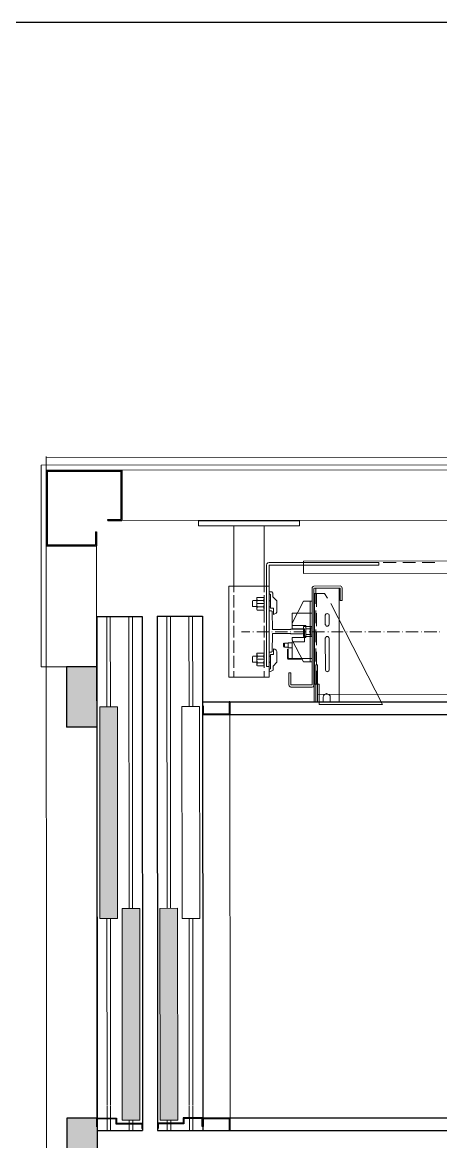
# Model space of a CAD drawing. Header units: millimetres. Extents: x 2958 to 3256, y 1036 to 1150.
# Drawn here: x 3113.823 to 3114.652, y 1125.294 to 1127.514 of the extents above; entities that cross this region are included whole.
import ezdxf

# ---------------------------------------------------------------- set-up
doc = ezdxf.new("R2010")
doc.units = ezdxf.units.MM
doc.linetypes.add('HIDDEN', pattern=[0.375, 0.25, -0.125])
for name, color, linetype, lineweight in [('2COTA', 1, 'Continuous', 9), ('2H', 1, 'HIDDEN', 15), ('AR-ESQ-VT1', 1, 'Continuous', 9), ('P', 1, 'Continuous', 18)]:
    doc.layers.add(name, color=color, linetype=linetype, lineweight=lineweight)
for name, color, linetype in [('3', 3, 'Continuous'), ('47', 1, 'Continuous'), ('AR-ELV', 2, 'Continuous'), ('AR-PIS', 1, 'Continuous'), ('PAREDE', 1, 'Continuous')]:
    doc.layers.add(name, color=color, linetype=linetype)

msp = doc.modelspace()

# ---------------------------------------------------------------- hatches: boundary and pattern name
at = {"layer": '2COTA', "linetype": 'Continuous'}
for points in [[(3113.9708, 1126.2356), (3113.9708, 1126.1156), (3113.9108, 1126.1155), (3113.9108, 1126.2355)], [(3113.9713, 1125.3406), (3113.9713, 1125.3234), (3113.9714, 1125.2203), (3113.9114, 1125.2203), (3113.9113, 1125.3405)]]:
    msp.add_hatch(color=256, dxfattribs=at).paths.add_polyline_path(points)
at = {"layer": '2COTA', "lineweight": 9, "ltscale": 35}
for points in [[(3113.9769, 1126.1564), (3114.0119, 1126.1564), (3114.0122, 1125.7364), (3113.9772, 1125.7364)], [(3114.0211, 1125.7564), (3114.0561, 1125.7564), (3114.0563, 1125.3364), (3114.0213, 1125.3364)], [(3114.0961, 1125.7564), (3114.1311, 1125.7565), (3114.1313, 1125.3365), (3114.0963, 1125.3364)]]:
    msp.add_hatch(color=256, dxfattribs=at).paths.add_polyline_path(points)

# ---------------------------------------------------------------- linework, layer by layer
at = {"layer": '2COTA', "ltscale": 35}
for p, q in [((3113.9907, 1126.1564), (3113.9906, 1126.3356)), ((3113.9978, 1126.1564), (3113.9977, 1126.3356)), ((3114.0348, 1125.7564), (3114.0345, 1126.3356)), ((3114.042, 1125.7564), (3114.0416, 1126.3356)), ((3114.1102, 1125.7564), (3114.1098, 1126.3357)), ((3114.1173, 1125.7564), (3114.1169, 1126.3357)), ((3114.1538, 1126.1565), (3114.1537, 1126.3357)), ((3114.161, 1126.1565), (3114.1609, 1126.3357)), ((3113.9769, 1126.1564), (3114.0119, 1126.1564)), ((3114.1397, 1126.1565), (3114.1747, 1126.1565)), ((3114.0211, 1125.7564), (3114.0561, 1125.7564)), ((3114.0961, 1125.7564), (3114.1311, 1125.7565)), ((3114.0961, 1125.7564), (3114.1311, 1125.7565)), ((3114.0961, 1125.7564), (3114.1311, 1125.7565)), ((3113.9772, 1125.7364), (3114.0122, 1125.7364)), ((3113.9912, 1125.3656), (3113.9909, 1125.7364)), ((3113.9983, 1125.3656), (3113.9981, 1125.7364)), ((3114.14, 1125.7365), (3114.175, 1125.7365)), ((3114.1543, 1125.3657), (3114.1541, 1125.7365)), ((3114.1615, 1125.3657), (3114.1612, 1125.7365)), ((3113.9912, 1125.3156), (3113.9912, 1125.3643)), ((3113.9983, 1125.3156), (3113.9983, 1125.3643)), ((3114.1544, 1125.3157), (3114.1543, 1125.3644)), ((3114.1615, 1125.3157), (3114.1615, 1125.3644)), ((3113.9912, 1125.3301), (3113.9912, 1125.3364)), ((3113.9983, 1125.3301), (3113.9983, 1125.3364)), ((3114.0563, 1125.3364), (3114.0213, 1125.3364)), ((3114.0213, 1125.3364), (3114.0563, 1125.3364)), ((3114.0351, 1125.3156), (3114.0351, 1125.3364)), ((3114.0351, 1125.3302), (3114.0351, 1125.3364)), ((3114.0422, 1125.3156), (3114.0422, 1125.3364)), ((3114.0422, 1125.3302), (3114.0422, 1125.3364)), ((3114.0963, 1125.3364), (3114.1313, 1125.3365)), ((3114.1104, 1125.3157), (3114.1104, 1125.3364)), ((3114.1104, 1125.3302), (3114.1104, 1125.3364)), ((3114.1176, 1125.3157), (3114.1176, 1125.3364)), ((3114.1176, 1125.3302), (3114.1176, 1125.3364)), ((3114.1544, 1125.3302), (3114.1544, 1125.3365)), ((3114.1615, 1125.3302), (3114.1615, 1125.3365))]:
    msp.add_line(p, q, dxfattribs=at)
at = {"layer": '2COTA', "linetype": 'Continuous'}
for p, q in [((3113.9769, 1126.1564), (3113.9772, 1125.7364)), ((3114.0119, 1126.1564), (3114.0122, 1125.7364)), ((3114.1397, 1126.1565), (3114.14, 1125.7365)), ((3114.1747, 1126.1565), (3114.175, 1125.7365)), ((3114.0211, 1125.7564), (3114.0213, 1125.3364)), ((3114.0561, 1125.7564), (3114.0563, 1125.3364)), ((3114.0961, 1125.7564), (3114.0963, 1125.3364)), ((3114.1311, 1125.7565), (3114.1313, 1125.3365))]:
    msp.add_line(p, q, dxfattribs=at)
at = {"layer": '2COTA', "lineweight": 9, "ltscale": 35}
msp.add_line((3114.235, 1125.3407), (3114.2345, 1126.1407), dxfattribs=at)
at = {"layer": '2COTA', "ltscale": 0.5}
for p, q in [((3113.971, 1125.8267), (3113.9712, 1125.5417)), ((3114.181, 1125.8268), (3114.1812, 1125.5418))]:
    msp.add_line(p, q, dxfattribs=at)
at = {"layer": '2H', "lineweight": 9, "ltscale": 20}
for p, q in [((3113.8705, 1126.6255), (3113.8705, 1126.6527)), ((3113.8705, 1126.6505), (3115.6705, 1126.6516))]:
    msp.add_line(p, q, dxfattribs=at)
at = {"layer": '3'}
for p, q in [((3114.2332, 1126.1657), (3114.2333, 1126.142)), ((3114.2345, 1126.1657), (3114.2332, 1126.1657)), ((3114.2345, 1126.1657), (3114.2332, 1126.1657)), ((3114.2345, 1126.1657), (3114.2345, 1126.1407)), ((3114.1808, 1126.1579), (3114.1821, 1126.1579)), ((3114.1808, 1126.1407), (3114.2345, 1126.1407)), ((3114.1821, 1126.142), (3114.2333, 1126.142)), ((3114.2071, 1126.1407), (3114.2321, 1126.1407)), ((3114.2071, 1126.1407), (3114.2321, 1126.1407)), ((3113.9713, 1125.3406), (3114.0103, 1125.3406)), ((3113.9713, 1125.3234), (3113.9726, 1125.3234)), ((3113.9726, 1125.3393), (3114.009, 1125.3393)), ((3113.9976, 1125.3406), (3114.0079, 1125.3406)), ((3113.9976, 1125.3406), (3114.0079, 1125.3406)), ((3114.009, 1125.3393), (3114.009, 1125.3289)), ((3114.009, 1125.3289), (3114.0601, 1125.3289)), ((3114.0103, 1125.3406), (3114.0103, 1125.3406)), ((3114.0103, 1125.3406), (3114.0103, 1125.3301)), ((3114.0103, 1125.3301), (3114.0613, 1125.3302)), ((3114.0389, 1125.3302), (3114.0613, 1125.3302)), ((3114.0389, 1125.3302), (3114.0613, 1125.3302)), ((3114.0601, 1125.3289), (3114.0601, 1125.3199)), ((3114.0613, 1125.3302), (3114.0613, 1125.3197)), ((3114.1424, 1125.3302), (3114.0913, 1125.3302)), ((3114.1137, 1125.3302), (3114.0913, 1125.3302)), ((3114.1137, 1125.3302), (3114.0913, 1125.3302)), ((3114.0913, 1125.3302), (3114.0913, 1125.3197)), ((3114.1436, 1125.329), (3114.0926, 1125.3289)), ((3114.0926, 1125.3289), (3114.0926, 1125.3199)), ((3114.1813, 1125.3407), (3114.1424, 1125.3407)), ((3114.1424, 1125.3407), (3114.1424, 1125.3407)), ((3114.1424, 1125.3407), (3114.1424, 1125.3302)), ((3114.1801, 1125.3394), (3114.1436, 1125.3394)), ((3114.1436, 1125.3394), (3114.1436, 1125.329)), ((3114.1551, 1125.3407), (3114.1448, 1125.3407)), ((3114.1551, 1125.3407), (3114.1448, 1125.3407)), ((3114.1813, 1125.3236), (3114.1801, 1125.3236)), ((3114.1813, 1125.3407), (3114.235, 1125.3407)), ((3114.1813, 1125.3236), (3114.1826, 1125.3236)), ((3114.1826, 1125.3394), (3114.2338, 1125.3395)), ((3114.2076, 1125.3407), (3114.2326, 1125.3407)), ((3114.2076, 1125.3407), (3114.2326, 1125.3407)), ((3114.2338, 1125.3157), (3114.2338, 1125.3395)), ((3114.235, 1125.3157), (3114.235, 1125.3407)), ((3114.235, 1125.3407), (3114.235, 1125.3407)), ((3114.0601, 1125.3199), (3114.0613, 1125.3199)), ((3114.0926, 1125.3199), (3114.0913, 1125.3199)), ((3114.235, 1125.3157), (3114.2338, 1125.3157)), ((3114.235, 1125.3157), (3114.2338, 1125.3157))]:
    msp.add_line(p, q, dxfattribs=at)
at = {"layer": '3', "ltscale": 0.5}
for p, q in [((3114.1808, 1126.1579), (3114.1808, 1126.1407)), ((3114.1821, 1126.1579), (3114.1821, 1126.142)), ((3113.9713, 1125.3234), (3113.9713, 1125.3406)), ((3113.9713, 1125.3234), (3113.9713, 1125.3406)), ((3113.9726, 1125.3234), (3113.9726, 1125.3393)), ((3114.1801, 1125.3236), (3114.1801, 1125.3394)), ((3114.1813, 1125.3236), (3114.1813, 1125.3407)), ((3114.1813, 1125.3236), (3114.1813, 1125.3407)), ((3114.1826, 1125.3236), (3114.1826, 1125.3394))]:
    msp.add_line(p, q, dxfattribs=at)
at = {"layer": '47', "lineweight": 25, "ltscale": 35}
for p, q in [((3113.8705, 1126.6255), (3114.0205, 1126.6256)), ((3113.8705, 1126.6255), (3113.8706, 1126.4755)), ((3113.8725, 1126.6235), (3114.0185, 1126.6236)), ((3113.8725, 1126.6235), (3113.8726, 1126.4775)), ((3114.0185, 1126.6236), (3114.0186, 1126.5276)), ((3114.0205, 1126.6256), (3114.0206, 1126.5256)), ((3113.993, 1126.5276), (3114.0186, 1126.5276)), ((3113.993, 1126.5256), (3113.993, 1126.5276)), ((3113.993, 1126.5256), (3114.0206, 1126.5256)), ((3113.9686, 1126.5031), (3113.9686, 1126.4776)), ((3113.9686, 1126.5031), (3113.9706, 1126.5031)), ((3113.9706, 1126.5031), (3113.9706, 1126.4756)), ((3113.8726, 1126.4775), (3113.9686, 1126.4776)), ((3113.9707, 1126.3356), (3113.9708, 1126.2106))]:
    msp.add_line(p, q, dxfattribs=at)
at = {"layer": '47'}
for p, q in [((3113.9707, 1126.3356), (3114.0607, 1126.3356)), ((3114.0907, 1126.3357), (3114.1807, 1126.3357)), ((3114.1808, 1126.1657), (3115.4595, 1126.1665)), ((3114.2345, 1126.1407), (3115.3921, 1126.1415)), ((3114.235, 1125.3407), (3115.3926, 1125.3415)), ((3113.9713, 1125.3156), (3114.0613, 1125.3156)), ((3114.0913, 1125.3157), (3114.1813, 1125.3157)), ((3114.1813, 1125.3157), (3114.48, 1125.3159)), ((3114.235, 1125.3157), (3115.46, 1125.3165))]:
    msp.add_line(p, q, dxfattribs=at)
at = {"layer": '47', "ltscale": 35}
for p, q in [((3113.9708, 1126.2356), (3113.9108, 1126.2355)), ((3113.9708, 1126.1156), (3113.9108, 1126.1155)), ((3113.9713, 1125.3406), (3113.9113, 1125.3405))]:
    msp.add_line(p, q, dxfattribs=at)
at = {"layer": '47', "ltscale": 0.5}
for p, q in [((3113.9108, 1126.2355), (3113.9108, 1126.1155)), ((3113.9113, 1125.3405), (3113.9114, 1125.2203))]:
    msp.add_line(p, q, dxfattribs=at)
at = {"layer": 'AR-ELV', "lineweight": 13}
for p, q in [((3113.8705, 1126.6255), (3115.4705, 1126.6265)), ((3113.8705, 1126.6255), (3115.4705, 1126.6265)), ((3113.8705, 1126.6255), (3113.8715, 1125.0255)), ((3114.0206, 1126.5256), (3115.4706, 1126.5265)), ((3113.9706, 1126.4756), (3113.9714, 1125.1756)), ((3113.8713, 1125.3587), (3113.8714, 1125.1755))]:
    msp.add_line(p, q, dxfattribs=at)
at = {"layer": 'AR-ESQ-VT1'}
for p, q in [((3115.6305, 1126.6366), (3113.8605, 1126.6355)), ((3113.8605, 1126.6355), (3113.8608, 1126.2355)), ((3113.9108, 1126.2355), (3113.8608, 1126.2355))]:
    msp.add_line(p, q, dxfattribs=at)
at = {"layer": 'AR-PIS'}
msp.add_line((3116.0932, 1127.5126), (3113.58, 1127.5136), dxfattribs=at)
at = {"layer": 'P', "linetype": 'Continuous'}
for points in [[(3114.1723, 1126.5252), (3114.3728, 1126.5253)], [(3114.3728, 1126.515), (3114.1723, 1126.5148), (3114.1723, 1126.5252)], [(3114.3728, 1126.515), (3114.3728, 1126.5253)], [(3114.2424, 1126.3956), (3114.2423, 1126.5149)], [(3114.3029, 1126.3957), (3114.3028, 1126.5149)], [(3114.3072, 1126.4371), (3114.308, 1126.4397), (3114.3098, 1126.4415), (3114.3124, 1126.4423)], [(3114.3073, 1126.2358), (3114.3072, 1126.4371)], [(3114.3806, 1126.4424), (3114.3124, 1126.4423)], [(3114.3124, 1126.4363), (3114.3124, 1126.4371), (3114.3132, 1126.4371)], [(3114.3125, 1126.2358), (3114.3124, 1126.4363)], [(3114.5301, 1126.4373), (3114.3132, 1126.4371)], [(3114.3564, 1126.4424), (3114.5301, 1126.4425), (3114.5301, 1126.4373)], [(3114.3806, 1126.445), (3115.18, 1126.4455)], [(3114.3807, 1126.4208), (3114.3806, 1126.445)], [(3114.3806, 1126.4424), (3114.4126, 1126.4424)], [(3114.4247, 1126.4424), (3114.4506, 1126.4424)], [(3114.4627, 1126.4424), (3114.4887, 1126.4424)], [(3114.5016, 1126.4425), (3114.5267, 1126.4425)], [(3114.5388, 1126.4425), (3114.5647, 1126.4425)], [(3114.5777, 1126.4425), (3114.6027, 1126.4425)], [(3114.6157, 1126.4425), (3114.6408, 1126.4425)], [(3114.3807, 1126.4208), (3115.18, 1126.4213)], [(3114.3124, 1126.3957), (3114.2329, 1126.3956)], [(3114.233, 1126.215), (3114.2329, 1126.3956)], [(3114.2424, 1126.3956), (3114.2424, 1126.3835)], [(3114.3029, 1126.3957), (3114.3029, 1126.3836)], [(3114.3125, 1126.215), (3114.3124, 1126.3957)], [(3114.398, 1126.3914), (3114.398, 1126.3931), (3114.3997, 1126.3949), (3114.4014, 1126.3957)], [(3114.3981, 1126.2004), (3114.398, 1126.3914)], [(3114.4014, 1126.3957), (3114.4533, 1126.3958)], [(3114.4014, 1126.3905), (3114.4023, 1126.3914), (3114.4023, 1126.3914)], [(3114.4014, 1126.3905), (3114.4016, 1126.1658)], [(3114.4015, 1126.1995), (3114.4014, 1126.3905)], [(3114.4023, 1126.3914), (3114.4524, 1126.3914)], [(3114.4049, 1126.3905), (3114.4049, 1126.3603)], [(3114.4515, 1126.3906), (3114.4517, 1126.1659)], [(3114.4524, 1126.3914), (3114.4533, 1126.3914), (3114.4533, 1126.3906)], [(3114.4533, 1126.3958), (3114.4559, 1126.3949), (3114.4567, 1126.3932), (3114.4576, 1126.3914)], [(3114.4533, 1126.3672), (3114.4533, 1126.3906)], [(3114.4576, 1126.3672), (3114.4576, 1126.3914)], [(3114.2424, 1126.3775), (3114.2424, 1126.3533)], [(3114.2804, 1126.3671), (3114.2796, 1126.3654)], [(3114.2804, 1126.3671), (3114.2882, 1126.3671)], [(3114.2891, 1126.3671), (3114.2882, 1126.3723), (3114.2891, 1126.3732), (3114.2891, 1126.3732)], [(3114.2882, 1126.349), (3114.2882, 1126.3723)], [(3114.2891, 1126.3542), (3114.2882, 1126.3585), (3114.2882, 1126.3628), (3114.2891, 1126.3671)], [(3114.3012, 1126.3732), (3114.2891, 1126.3732)], [(3114.3012, 1126.3671), (3114.2891, 1126.3671)], [(3114.3012, 1126.3732), (3114.302, 1126.3732), (3114.3029, 1126.3723)], [(3114.3012, 1126.3732), (3114.302, 1126.3732), (3114.3029, 1126.3723)], [(3114.3029, 1126.3723), (3114.3012, 1126.3671)], [(3114.3012, 1126.3671), (3114.3029, 1126.3628), (3114.3029, 1126.3585), (3114.3012, 1126.3542)], [(3114.3029, 1126.3775), (3114.3029, 1126.3533)], [(3114.3029, 1126.349), (3114.3029, 1126.3723)], [(3114.315, 1126.3792), (3114.3133, 1126.3801), (3114.3124, 1126.3818), (3114.3133, 1126.3844), (3114.315, 1126.3844), (3114.3176, 1126.3844), (3114.3202, 1126.3818), (3114.3202, 1126.3793)], [(3114.3124, 1126.3663), (3114.315, 1126.3663)], [(3114.315, 1126.3792), (3114.315, 1126.3516)], [(3114.3202, 1126.3741), (3114.3202, 1126.3793)], [(3114.3202, 1126.3741), (3114.328, 1126.3663)], [(3114.328, 1126.3438), (3114.328, 1126.3663)], [(3114.4024, 1126.2013), (3114.4023, 1126.381)], [(3114.4222, 1126.381), (3114.4023, 1126.381)], [(3114.4066, 1126.3542), (3114.4066, 1126.381)], [(3114.4222, 1126.381), (3114.4282, 1126.3715)], [(3114.4533, 1126.3672), (3114.4576, 1126.3672)], [(3114.2424, 1126.3472), (3114.2424, 1126.323)], [(3114.2796, 1126.3654), (3114.2796, 1126.3559)], [(3114.2796, 1126.3559), (3114.2804, 1126.355)], [(3114.2804, 1126.355), (3114.2882, 1126.355)], [(3114.3029, 1126.3611), (3114.2882, 1126.3611)], [(3114.2882, 1126.349), (3114.2891, 1126.3542)], [(3114.2891, 1126.3481), (3114.2891, 1126.3481), (3114.2882, 1126.349)], [(3114.3012, 1126.3542), (3114.2891, 1126.3542)], [(3114.3029, 1126.349), (3114.3021, 1126.3481), (3114.3012, 1126.3481), (3114.2891, 1126.3481)], [(3114.3012, 1126.3542), (3114.3029, 1126.349)], [(3114.3029, 1126.3473), (3114.3029, 1126.3231)], [(3114.3124, 1126.3542), (3114.315, 1126.3542)], [(3114.3125, 1126.2643), (3114.3124, 1126.3464)], [(3114.3124, 1126.3464), (3114.3159, 1126.3464)], [(3114.315, 1126.3516), (3114.3211, 1126.3516)], [(3114.3159, 1126.3464), (3114.3167, 1126.3464), (3114.3185, 1126.3455), (3114.3185, 1126.3438)], [(3114.3185, 1126.3438), (3114.3194, 1126.311)], [(3114.3211, 1126.3516), (3114.3211, 1126.3395)], [(3114.328, 1126.3438), (3114.3263, 1126.3421), (3114.3237, 1126.3404), (3114.3211, 1126.3395)], [(3114.3582, 1126.3222), (3114.3807, 1126.3655), (3114.398, 1126.3655)], [(3114.3807, 1126.3655), (3114.398, 1126.3655)], [(3114.3937, 1126.3655), (3114.3937, 1126.2453)], [(3114.398, 1126.3655), (3114.398, 1126.2453)], [(3114.4049, 1126.3473), (3114.4049, 1126.3223)], [(3114.4119, 1126.1607), (3114.5372, 1126.1607), (3114.4351, 1126.3612)], [(3114.3583, 1126.311), (3114.3582, 1126.3421)], [(3114.3582, 1126.3421), (3114.398, 1126.3421)], [(3114.3582, 1126.3171), (3114.3582, 1126.3222)], [(3114.398, 1126.2523), (3114.398, 1126.3421)], [(3114.4066, 1126.3162), (3114.4066, 1126.3421)], [(3114.4239, 1126.3378), (3114.4248, 1126.3396), (3114.4256, 1126.3404), (3114.4274, 1126.3413), (3114.4291, 1126.3404), (3114.4308, 1126.3396), (3114.4317, 1126.3378)], [(3114.4239, 1126.3197), (3114.4239, 1126.3378)], [(3114.4317, 1126.3378), (3114.4317, 1126.3197), (3114.4308, 1126.318), (3114.4291, 1126.3162), (3114.4274, 1126.3162), (3114.4257, 1126.3162), (3114.4248, 1126.318), (3114.4239, 1126.3197)], [(3114.2424, 1126.317), (3114.2425, 1126.2936)], [(3114.258, 1126.3049), (3114.2744, 1126.3049)], [(3114.2805, 1126.3049), (3114.2813, 1126.3049)], [(3114.2883, 1126.3049), (3114.3116, 1126.3049)], [(3114.3029, 1126.317), (3114.303, 1126.2937)], [(3114.3194, 1126.2997), (3114.3185, 1126.2669), (3114.3185, 1126.266), (3114.3168, 1126.2643), (3114.3159, 1126.2643), (3114.3125, 1126.2643)], [(3114.3176, 1126.3049), (3114.3185, 1126.3049)], [(3114.3211, 1126.3093), (3114.3194, 1126.3093), (3114.3194, 1126.311)], [(3114.3194, 1126.2997), (3114.3194, 1126.3015), (3114.3211, 1126.3015)], [(3114.3211, 1126.3093), (3114.3548, 1126.3093)], [(3114.3211, 1126.3015), (3114.3548, 1126.3015)], [(3114.3246, 1126.3049), (3114.3488, 1126.3049)], [(3114.3557, 1126.3101), (3114.3548, 1126.3093), (3114.3548, 1126.3093)], [(3114.3548, 1126.305), (3114.3557, 1126.305)], [(3114.3548, 1126.3015), (3114.3548, 1126.3015), (3114.3557, 1126.3006)], [(3114.3557, 1126.3101), (3114.379, 1126.3102)], [(3114.3557, 1126.3006), (3114.379, 1126.3006)], [(3114.3582, 1126.3171), (3114.385, 1126.3171)], [(3114.3583, 1126.311), (3114.3825, 1126.311), (3114.3825, 1126.2851)], [(3114.3617, 1126.305), (3114.3859, 1126.305)], [(3114.379, 1126.3102), (3114.3807, 1126.3093), (3114.3807, 1126.3076)], [(3114.3807, 1126.3032), (3114.3807, 1126.3015), (3114.379, 1126.3006)], [(3114.3807, 1126.2955), (3114.3807, 1126.3153)], [(3114.3807, 1126.3153), (3114.398, 1126.3153)], [(3114.3807, 1126.3032), (3114.3807, 1126.3076)], [(3114.385, 1126.3171), (3114.3851, 1126.2937)], [(3114.3954, 1126.311), (3114.385, 1126.311), (3114.3851, 1126.2998)], [(3114.3954, 1126.2998), (3114.3851, 1126.2998)], [(3114.392, 1126.305), (3114.3928, 1126.305)], [(3114.398, 1126.3128), (3114.3954, 1126.3128), (3114.3954, 1126.2981)], [(3114.398, 1126.2955), (3114.398, 1126.3153)], [(3114.3989, 1126.305), (3114.4222, 1126.305)], [(3114.4049, 1126.3093), (3114.4049, 1126.2842)], [(3114.4067, 1126.2782), (3114.4067, 1126.3041)], [(3114.4291, 1126.305), (3114.43, 1126.305)], [(3114.436, 1126.305), (3114.4594, 1126.305)], [(3114.4663, 1126.305), (3114.4671, 1126.305)], [(3114.4723, 1126.305), (3114.4965, 1126.305)], [(3114.5026, 1126.305), (3114.5034, 1126.305)], [(3114.5095, 1126.305), (3114.5337, 1126.3051)], [(3114.5397, 1126.3051), (3114.5406, 1126.3051)], [(3114.5467, 1126.3051), (3114.5708, 1126.3051)], [(3114.5769, 1126.3051), (3114.5778, 1126.3051)], [(3114.5838, 1126.3051), (3114.608, 1126.3051)], [(3114.6141, 1126.3051), (3114.6149, 1126.3051)], [(3114.6201, 1126.3051), (3114.6452, 1126.3051)], [(3114.6504, 1126.3051), (3114.6512, 1126.3051)], [(3114.2425, 1126.2876), (3114.2425, 1126.2634)], [(3114.303, 1126.2876), (3114.303, 1126.2634)], [(3114.341, 1126.2816), (3114.3419, 1126.2825)], [(3114.3419, 1126.2747), (3114.341, 1126.2756), (3114.341, 1126.2816)], [(3114.3419, 1126.2747), (3114.3419, 1126.2825)], [(3114.3419, 1126.2816), (3114.3427, 1126.2816)], [(3114.3427, 1126.2825), (3114.3505, 1126.2825)], [(3114.3427, 1126.2747), (3114.3427, 1126.2825)], [(3114.3505, 1126.2833), (3114.3583, 1126.2833)], [(3114.3505, 1126.273), (3114.3505, 1126.2833)], [(3114.3583, 1126.2885), (3114.3583, 1126.2937), (3114.3851, 1126.2937)], [(3114.3583, 1126.2885), (3114.3808, 1126.2453)], [(3114.3583, 1126.2851), (3114.3583, 1126.2522)], [(3114.3583, 1126.2851), (3114.3825, 1126.2851)], [(3114.3807, 1126.2955), (3114.398, 1126.2955)], [(3114.398, 1126.2981), (3114.3954, 1126.2981)], [(3114.4239, 1126.292), (3114.4248, 1126.2938), (3114.4257, 1126.2955), (3114.4274, 1126.2955), (3114.4291, 1126.2955), (3114.4309, 1126.2938), (3114.4317, 1126.292)], [(3114.424, 1126.2298), (3114.4239, 1126.292)], [(3114.4318, 1126.2298), (3114.4317, 1126.292)], [(3114.2425, 1126.2574), (3114.2425, 1126.2332)], [(3114.2796, 1126.2548), (3114.2805, 1126.2565)], [(3114.2797, 1126.2453), (3114.2796, 1126.2548)], [(3114.2805, 1126.2565), (3114.2883, 1126.2565)], [(3114.2883, 1126.2617), (3114.2891, 1126.2626), (3114.2891, 1126.2626)], [(3114.2883, 1126.2617), (3114.2883, 1126.2384)], [(3114.2892, 1126.2565), (3114.2883, 1126.2617)], [(3114.2892, 1126.2436), (3114.2883, 1126.2479), (3114.2883, 1126.2522), (3114.2892, 1126.2565)], [(3114.3012, 1126.2626), (3114.2891, 1126.2626)], [(3114.3013, 1126.2565), (3114.2892, 1126.2565)], [(3114.3012, 1126.2626), (3114.3021, 1126.2626), (3114.303, 1126.2617)], [(3114.303, 1126.2617), (3114.3013, 1126.2565)], [(3114.3013, 1126.2565), (3114.303, 1126.2522), (3114.303, 1126.2479), (3114.3013, 1126.2436)], [(3114.303, 1126.2617), (3114.303, 1126.2384)], [(3114.303, 1126.2574), (3114.303, 1126.2332)], [(3114.3125, 1126.2565), (3114.3151, 1126.2565)], [(3114.3151, 1126.2315), (3114.3151, 1126.26)], [(3114.3151, 1126.26), (3114.3211, 1126.26)], [(3114.3211, 1126.2712), (3114.3237, 1126.2704), (3114.3263, 1126.2686), (3114.328, 1126.266), (3114.328, 1126.2444)], [(3114.3211, 1126.26), (3114.3211, 1126.2712)], [(3114.3419, 1126.2756), (3114.3427, 1126.2756)], [(3114.3427, 1126.2747), (3114.3505, 1126.2747)], [(3114.3488, 1126.2522), (3114.3488, 1126.2704)], [(3114.3488, 1126.2704), (3114.3505, 1126.2704)], [(3114.3505, 1126.273), (3114.3583, 1126.273)], [(3114.3505, 1126.2531), (3114.3505, 1126.2704)], [(3114.4049, 1126.2721), (3114.405, 1126.2462)], [(3114.4067, 1126.2402), (3114.4067, 1126.2652)], [(3114.2805, 1126.2444), (3114.2797, 1126.2453)], [(3114.2805, 1126.2444), (3114.2883, 1126.2444)], [(3114.303, 1126.2505), (3114.2883, 1126.2505)], [(3114.2883, 1126.2384), (3114.2892, 1126.2436)], [(3114.2892, 1126.2375), (3114.2892, 1126.2375), (3114.2883, 1126.2384)], [(3114.3013, 1126.2436), (3114.2892, 1126.2436)], [(3114.303, 1126.2384), (3114.3021, 1126.2375), (3114.3013, 1126.2375), (3114.2892, 1126.2375)], [(3114.3013, 1126.2436), (3114.303, 1126.2384)], [(3114.303, 1126.2384), (3114.3021, 1126.2375), (3114.3013, 1126.2375)], [(3114.3073, 1126.2358), (3114.3125, 1126.2358)], [(3114.3125, 1126.2444), (3114.3151, 1126.2444)], [(3114.3203, 1126.2367), (3114.328, 1126.2444)], [(3114.3203, 1126.2367), (3114.3203, 1126.2315)], [(3114.3505, 1126.2505), (3114.3496, 1126.2505), (3114.3488, 1126.2522)], [(3114.3514, 1126.2522), (3114.3514, 1126.2522), (3114.3505, 1126.2531)], [(3114.3505, 1126.2505), (3114.3782, 1126.2505)], [(3114.3514, 1126.2522), (3114.398, 1126.2523)], [(3114.3782, 1126.2505), (3114.3782, 1126.2523)], [(3114.3808, 1126.2453), (3114.398, 1126.2453)], [(3114.405, 1126.2393), (3114.405, 1126.1658)], [(3114.405, 1126.2393), (3114.4084, 1126.2393)], [(3114.405, 1126.2333), (3114.405, 1126.2082)], [(3114.4084, 1126.2393), (3114.4085, 1126.1658)], [(3114.3125, 1126.215), (3114.233, 1126.215)], [(3114.2425, 1126.2271), (3114.2425, 1126.215)], [(3114.303, 1126.2271), (3114.303, 1126.215)], [(3114.3151, 1126.2263), (3114.3134, 1126.2271), (3114.3125, 1126.2289), (3114.3134, 1126.2306), (3114.3151, 1126.2315)], [(3114.3203, 1126.2315), (3114.3203, 1126.2289), (3114.3177, 1126.2272), (3114.3151, 1126.2263)], [(3114.3557, 1126.2237), (3114.3514, 1126.2237), (3114.3514, 1126.1995)], [(3114.3557, 1126.2004), (3114.3557, 1126.2237)], [(3114.4067, 1126.2013), (3114.4067, 1126.2272)], [(3114.4318, 1126.2298), (3114.4309, 1126.2272), (3114.4292, 1126.2264), (3114.4274, 1126.2255), (3114.4257, 1126.2264), (3114.4248, 1126.2272), (3114.424, 1126.2298)], [(3114.3557, 1126.1952), (3114.354, 1126.1961), (3114.3523, 1126.1978), (3114.3514, 1126.1995)], [(3114.3566, 1126.1995), (3114.3557, 1126.1995), (3114.3557, 1126.2004)], [(3114.3557, 1126.1952), (3114.3981, 1126.1952)], [(3114.3566, 1126.1995), (3114.3972, 1126.1995)], [(3114.3981, 1126.2004), (3114.3972, 1126.1995), (3114.3972, 1126.1995)], [(3114.4015, 1126.1995), (3114.4015, 1126.1978), (3114.3998, 1126.1961), (3114.3981, 1126.1952)], [(3114.4024, 1126.2013), (3114.4119, 1126.2013), (3114.4119, 1126.1607)], [(3114.405, 1126.1952), (3114.405, 1126.1658)], [(3114.4085, 1126.1805), (3115.1525, 1126.181)], [(3114.4197, 1126.1754), (3114.4206, 1126.178), (3114.4214, 1126.1797), (3114.424, 1126.1814), (3114.4266, 1126.1823), (3114.4292, 1126.1814), (3114.4318, 1126.1797), (3114.4335, 1126.178), (3114.4335, 1126.1754)], [(3114.4197, 1126.1659), (3114.4197, 1126.1754)], [(3114.4335, 1126.1754), (3114.4335, 1126.1659)]]:
    msp.add_lwpolyline(points, dxfattribs=at)
at = {"layer": 'PAREDE', "lineweight": 25, "ltscale": 35}
for p, q in [((3113.8706, 1126.4755), (3113.9706, 1126.4756)), ((3113.9708, 1126.2106), (3113.9713, 1125.3364))]:
    msp.add_line(p, q, dxfattribs=at)
at = {"layer": 'PAREDE', "ltscale": 0.5}
for p, q in [((3114.0607, 1126.3356), (3114.0613, 1125.3156)), ((3114.0907, 1126.3357), (3114.0913, 1125.3157)), ((3114.0907, 1126.3357), (3114.0913, 1125.3157)), ((3114.1807, 1126.3357), (3114.1813, 1125.3157)), ((3114.1807, 1126.3357), (3114.1813, 1125.3157)), ((3113.9708, 1126.2106), (3113.9714, 1125.2703))]:
    msp.add_line(p, q, dxfattribs=at)

doc.saveas('drawing.dxf')
